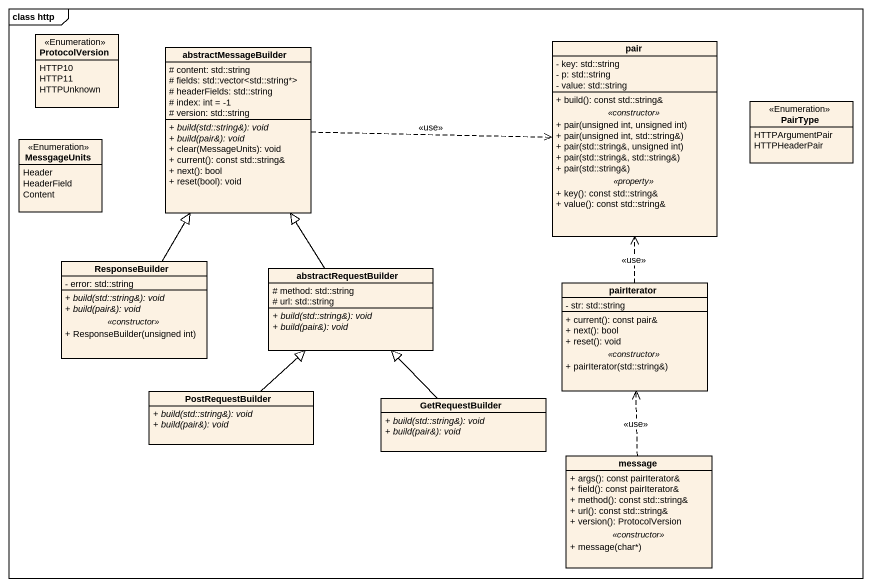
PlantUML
@startuml
mainframe class http
hide circle
hide empty members
skinparam classAttributeIconSize 0
enum ProtocolVersion <<Enumeration>> {
  HTTP10
  HTTP11
  HTTPUnknown
}
class abstractMessageBuilder {
  # content: std::string
  # fields: std::vector<std::string*>
  # headerFields: std::string
  # index: int = -1
  # version: std::string
  {abstract} + build(std::string&): void
  {abstract} + build(pair&): void
  + clear(MessageUnits): void
  + current(): const std::string&
  + next(): bool
  + reset(bool): void
}
class pair {
  - key: std::string
  - p: std::string
  - value: std::string
  --
  + build(): const std::string&
  .. <<constructor>> ..
  + pair(unsigned int, unsigned int)
  + pair(unsigned int, std::string&)
  + pair(std::string&, unsigned int)
  + pair(std::string&, std::string&)
  + pair(std::string&)
  .. <<property>> ..
  + key(): const std::string&
  + value(): const std::string&
}
enum PairType <<Enumeration>> {
  HTTPArgumentPair
  HTTPHeaderPair
}
enum MessgageUnits <<Enumeration>> {
  Header
  HeaderField
  Content
}
class ResponseBuilder {
  - error: std::string
  --
  {abstract} + build(std::string&): void
  {abstract} + build(pair&): void
  .. <<constructor>> ..
  + ResponseBuilder(unsigned int)
}
class abstractRequestBuilder {
  # method: std::string
  # url: std::string
  {abstract} + build(std::string&): void
  {abstract} + build(pair&): void
}
class pairIterator {
  - str: std::string
  --
  + current(): const pair&
  + next(): bool
  + reset(): void
  .. <<constructor>> ..
  + pairIterator(std::string&)
}
class PostRequestBuilder {
  {abstract} + build(std::string&): void
  {abstract} + build(pair&): void
}
class GetRequestBuilder {
  {abstract} + build(std::string&): void
  {abstract} + build(pair&): void
}
class message {
  + args(): const pairIterator&
  + field(): const pairIterator&
  + method(): const std::string&
  + url(): const std::string&
  + version(): ProtocolVersion
  .. <<constructor>> ..
  + message(char*)
}
abstractMessageBuilder .right.> pair : <<use>>
ResponseBuilder -up-|> abstractMessageBuilder
abstractRequestBuilder -up-|> abstractMessageBuilder
pairIterator .up.> pair : <<use>>
PostRequestBuilder -up-|> abstractRequestBuilder
GetRequestBuilder -up-|> abstractRequestBuilder
message .up.> pairIterator : <<use>>
@enduml
